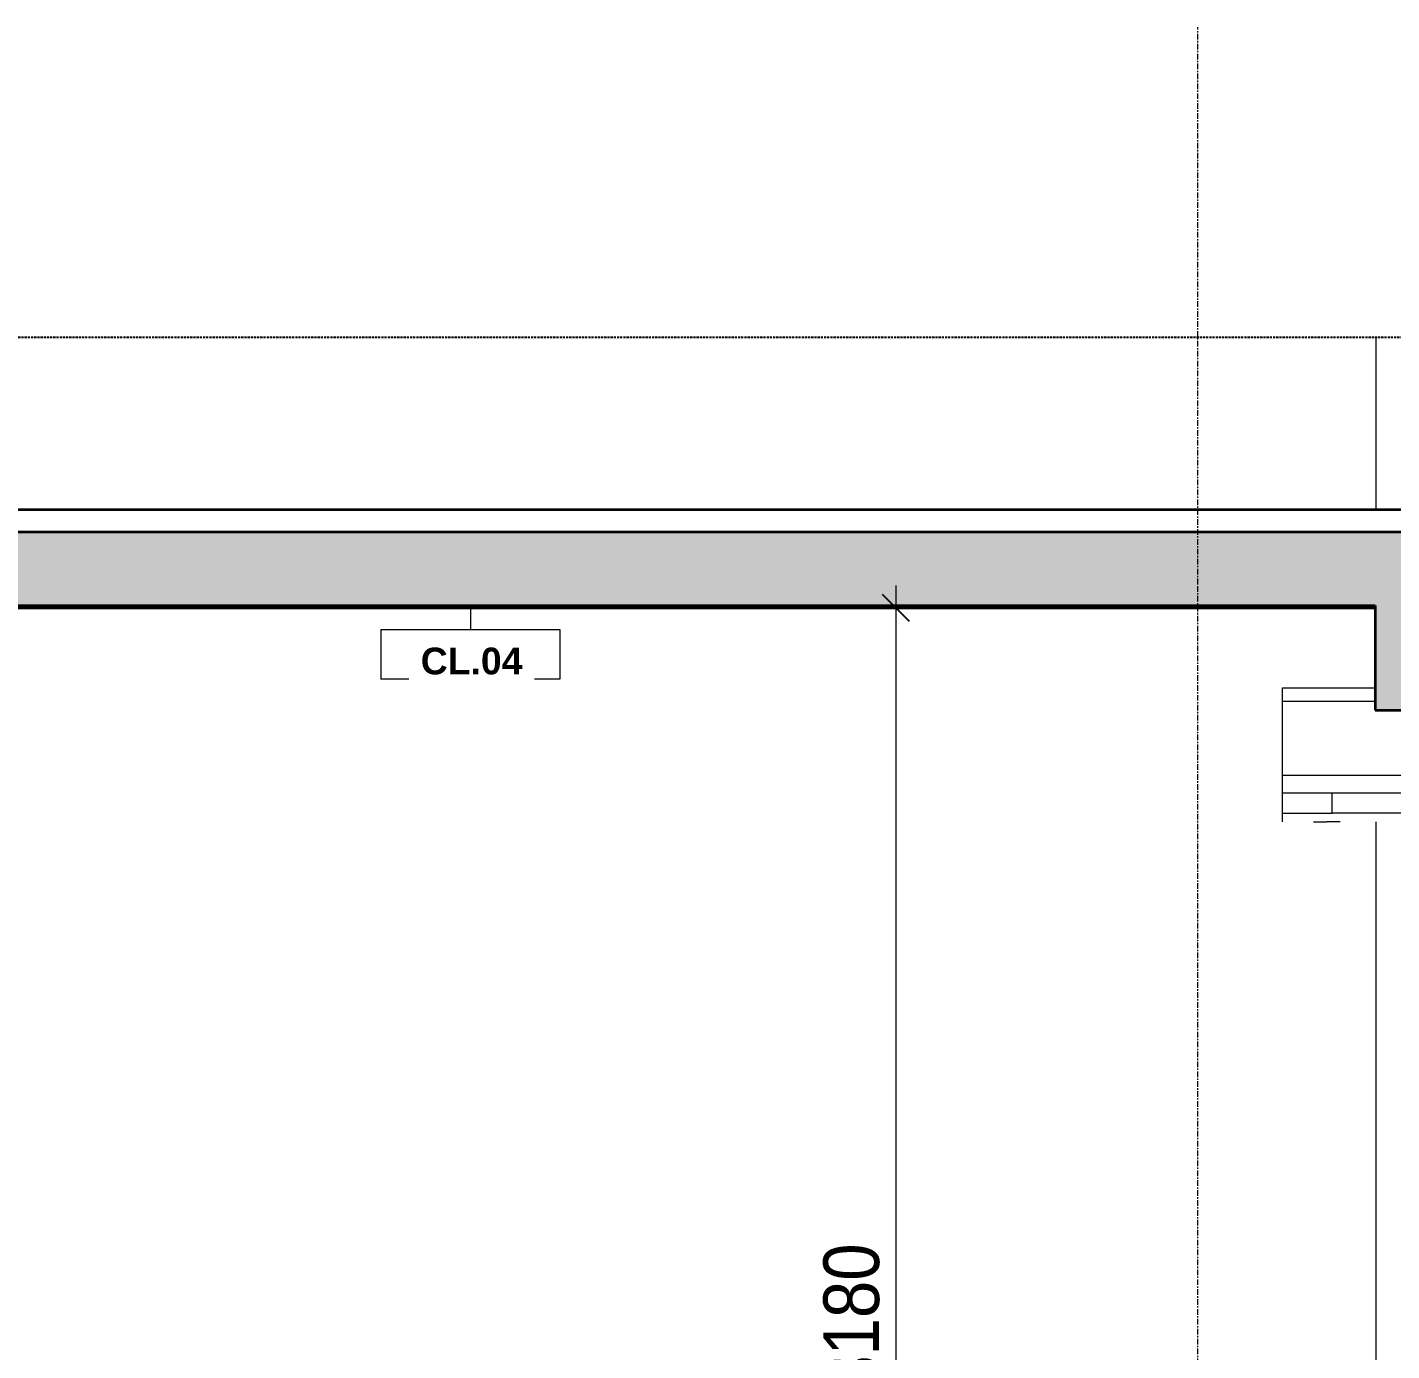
# Model space of a CAD drawing. Header units: millimetres. Extents: x 81424 to 264319, y 405 to 78637.
# Drawn here: x 99284 to 102344, y 3713 to 6683 of the extents above; entities that cross this region are included whole.
import ezdxf

# ---------------------------------------------------------------- set-up
doc = ezdxf.new("R2010")
doc.units = ezdxf.units.MM
for name, pattern in [('Centre', [31.75, 6.35, -4.7625, 15.875, -4.7625]), ('Grid Line', [22.225, 12.7, -3.175, 3.175, -3.175]), ('Hidden', [7.14375, 4.7625, -2.38125]), ('IMPORT-CENTER _2_', [40.64, 25.4, -5.08, 5.08, -5.08])]:
    doc.linetypes.add(name, pattern=pattern)
for name, color, linetype, lineweight in [('0-5', 90, 'Continuous', 5), ('A-ANNO-DIMS', 211, 'Continuous', 9), ('A-ANNO-DIMS-50', 211, 'Continuous', 9), ('A-CLNG-IDEN', 151, 'Continuous', 9), ('A-DETL-GENF', 92, 'Continuous', 18), ('A-DETL-GENF-4', 92, 'Hidden', 25), ('A-DETL-GENF-5', 9, 'Continuous', 18), ('A-DETL-MEDM', 33, 'Continuous', 35), ('A-FLOR-FNSH-1', 250, 'Continuous', 35), ('A-FLOR-LEVL-2', 51, 'Centre', 9), ('A-FLOR-PATT-1', 253, 'Continuous', 18), ('G-IMPT', 8, 'Continuous', 18), ('G-IMPT-3', 8, 'IMPORT-CENTER _2_', 18), ('M-EQPM', 50, 'Continuous', 18), ('M-EQPM-1', 7, 'Continuous', 18), ('M-EQPM-2', 50, 'Continuous', 25), ('S-COLS-5', 7, 'Continuous', 18), ('S-GRID-1', 1, 'Grid Line', 9)]:
    doc.layers.add(name, color=color, linetype=linetype, lineweight=lineweight)
doc.styles.add('Arial_B_3', font='arialbd.ttf', dxfattribs={"height": 60})
doc.styles.add('UTM Avo', font='', dxfattribs={"width": 0.9, "height": 125})
doc.styles.get('UTM Avo').set_extended_font_data('UTM Avo')
doc.dimstyles.new('1_Dim_chi_tiet_2_5', dxfattribs={"dimscale": 304.8, "dimtxt": 124.912619, "dimasz": 0.19685, "dimexe": 0.164042, "dimexo": 0.0625, "dimgap": 0.016404, "dimtad": 1, "dimdec": 0, "dimrnd": 5, "dimzin": 0, "dimdsep": 46, "dimtxsty": 'UTM Avo', "dimblk1": 'OBLIQUE', "dimblk2": 'OBLIQUE', "dimsah": 1, "dimcen": 0.09, "dimdle": 0.164042, "dimazin": 0, "dimtfac": 1, "dimtdec": 4, "dimtix": 1, "dimtmove": 0, "dimatfit": 3, "dimfxl": 0.328084, "dimfxlon": 1, "dimtvp": 1, "dimtolj": 1, "dimtzin": 0, "dimarcsym": 2})
pattern_1 = [(50, (28326.24, 15375), (364.368, -31.878), [38.1, -419.1]), (355, (28326.24, 15375), (-70.486, 382.113), [30.48, -335.28]), (100.451, (28356.6, 15372.34), (293.885, 350.233), [32.38, -356.18]), (46.184, (28326.24, 15476.6), (542.158, -84.086), [57.15, -628.65]), (96.636, (28371.4, 15469.6), (474.805, 494.855), [48.57, -534.27]), (351.184, (28326.24, 15476.6), (474.81, 494.85), [45.72, -502.92]), (21, (28377.04, 15451.2), (303.2285, -204.5305), [38.1, -419.1]), (326, (28377.04, 15451.2), (123.604, 368.376), [30.48, -335.28]), (71.451, (28402.3, 15434.16), (426.834, 163.843), [32.38, -356.18]), (37.5, (28326.24, 15375), (6.1766, 169.1102), [3.353, -327.863, 3.353, -337.007, -336.55]), (37.5, (28326.24, 15375), (6.1766, 169.1102), [-671.576, 3.353, -333.197]), (7.5, (28326.24, 15375), (133.639, 200.3615), [3.353, -190.703, 3.353, -320.243, -128.27]), (7.5, (28326.24, 15375), (133.639, 200.3615), [-517.652, 3.353, -124.917]), (327.5, (28212.96, 15375), (271.1818, -11.4584), [3.353, -123.647, 3.353, -392.887, -525.78]), (327.5, (28212.96, 15375), (271.1818, -11.4584), [-523.24, 3.353, -522.427]), (317.5, (28162.16, 15375), (296.2585, 50.853), [3.353, -161.747, 3.353, -259.791, -373.38]), (317.5, (28162.16, 15375), (296.2585, 50.853), [-428.244, 3.353, -370.027]), (45, (28326.24, 15375), (-125.7236, 125.7236), []), (45, (28326.24, 15565.5), (-125.7236, 125.7236), [])]

# ---------------------------------------------------------------- blocks, each defined once
blk = doc.blocks.new('NCV_TKTC_KET CAU_rvt-2-TKCS_CĂN HỘ LOẠI 4 - MẶT CẮT 1')
at = {"layer": 'A-FLOR-PATT-1'}
h = blk.add_hatch(dxfattribs=at)
h.set_pattern_fill('FP_4', color=256, style=0, pattern_type=2)
h.set_pattern_definition(pattern_1)
h.paths.add_polyline_path([(29336.9, 5380), (32935.3, 5380), (32935.3, 5385), (29034.9, 5385), (29034.9, 5380), (29193.2, 5380)])
h.paths.add_polyline_path([(24835.2, 5380), (28834.9, 5380), (28834.9, 5385), (24835.2, 5385)])
h.paths.add_polyline_path([(33536.9, 5380), (33536.9, 5550), (33534.9, 5550), (33534.9, 5380)])
h.paths.add_polyline_path([(24535.2, 5500), (24536.9, 5500), (24536.9, 5550), (24535.2, 5550)])
h = blk.add_hatch(dxfattribs=at)
h.set_pattern_fill('FP_4', color=256, style=0, pattern_type=2)
h.set_pattern_definition(pattern_1)
h.paths.add_polyline_path([(29336.9, 5380), (32935.3, 5380), (32935.3, 5385), (29034.9, 5385), (29034.9, 5380), (29193.2, 5380)])
h.paths.add_polyline_path([(24835.2, 5380), (28834.9, 5380), (28834.9, 5385), (24835.2, 5385)])
h.paths.add_polyline_path([(33536.9, 5380), (33536.9, 5550), (33534.9, 5550), (33534.9, 5380)])
h.paths.add_polyline_path([(24535.2, 5500), (24536.9, 5500), (24536.9, 5550), (24535.2, 5550)])
at = {"layer": 'A-FLOR-FNSH-1'}
blk.add_line((24835.2, 5380), (28834.9, 5380), dxfattribs=at)
blk = doc.blocks.new('NCV_TKTC_TANG 2_rvt-2-TKCS_CĂN HỘ LOẠI 4 - MẶT CẮT 1')
at = {"layer": 'A-FLOR-FNSH-1'}
blk.add_line((33336.9, 5600), (24736.9, 5600), dxfattribs=at)
at = {"layer": 'S-COLS-5'}
blk.add_line((28836.9, 5987), (28836.9, 5600), dxfattribs=at)
blk = doc.blocks.new('Air_Conditioner_on_wall_20381 - Air_Conditioner_on_wall_20381-806652-TKCS_CĂN HỘ LOẠI 4 - MẶT CẮT 1')
at = {"layer": 'M-EQPM-1'}
for p, q in [((28626.9, 5170), (28626.9, 5200)), ((28626.9, 5200), (28834.9, 5200)), ((29034.9, 5200), (29426.9, 5200)), ((29426.9, 5200), (29426.9, 5170)), ((28626.9, 5004.1), (28626.9, 5170)), ((28834.9, 5170), (28626.9, 5170)), ((29426.9, 5170), (29034.9, 5170)), ((29426.9, 5170), (29426.9, 5004.1)), ((28626.9, 4964.8), (28626.9, 5004.1)), ((28626.9, 5004.1), (29426.9, 5004.1)), ((29426.9, 5004.1), (29426.9, 4964.8)), ((28626.9, 4919.1), (28626.9, 4964.8)), ((28626.9, 4964.8), (28738.9, 4964.8)), ((28738.9, 4964.8), (29406.9, 4964.8)), ((28738.9, 4919.1), (28738.9, 4964.8)), ((29406.9, 4964.8), (29426.9, 4964.8)), ((29406.9, 4964.8), (29406.9, 4919.1)), ((29426.9, 4964.8), (29426.9, 4919.1)), ((28626.9, 4900), (28626.9, 4919.1)), ((28626.9, 4919.1), (28738.9, 4919.1)), ((28697, 4900), (28726.9, 4900)), ((28756.9, 4900), (28726.9, 4900)), ((29406.9, 4919.1), (28738.9, 4919.1)), ((28897, 4900), (28926.9, 4900)), ((28956.9, 4900), (28926.9, 4900)), ((29097, 4900), (29126.9, 4900)), ((29156.9, 4900), (29126.9, 4900)), ((29297, 4900), (29326.9, 4900)), ((29356.9, 4900), (29326.9, 4900)), ((29406.9, 4919.1), (29426.9, 4919.1)), ((29426.9, 4919.1), (29426.9, 4900))]:
    blk.add_line(p, q, dxfattribs=at)
blk = doc.blocks.new('NCV_TKTC_TANG 1_rvt-2-TKCS_CĂN HỘ LOẠI 4 - MẶT CẮT 1')
at = {"layer": 'S-COLS-5'}
blk.add_line((28836.9, 4900), (28836.9, 2200), dxfattribs=at)
at = {"layer": 'M-EQPM'}
blk.add_blockref('Air_Conditioner_on_wall_20381 - Air_Conditioner_on_wall_20381-806652-TKCS_CĂN HỘ LOẠI 4 - MẶT CẮT 1', (0, 0), dxfattribs=at)
blk = doc.blocks.new('TKTC_XREF_251221_MB TANG 2-7 - TKTC_XREF_260130_MB TANG 2-5_dwg_$cc-V20-TKCS_CĂN HỘ LOẠI 4 - MẶT CẮT 1')
at = {"layer": 'G-IMPT-3'}
for p, q in [((28885.2, 5600), (28732.2, 5600)), ((28808.7, 5600), (28808.7, 5600))]:
    blk.add_line(p, q, dxfattribs=at)
at = {"layer": 'M-EQPM'}
for p, q in [((28865.6, 5600), (28751.8, 5600)), ((28751.8, 5600), (28808.7, 5600)), ((28808.7, 5600), (28754.6, 5600)), ((28754.6, 5600), (28862.8, 5600)), ((28862.8, 5600), (28808.7, 5600)), ((28808.7, 5600), (28865.6, 5600))]:
    blk.add_line(p, q, dxfattribs=at)
blk = doc.blocks.new('TKTC_XREF_251221_MB TANG 2-7 - TKTC_XREF_260130_MB TANG 2-5_dwg_CUM U_DN100-V21-TKCS_CĂN HỘ LOẠI 4 - MẶT CẮT 1')
at = {"layer": 'G-IMPT'}
for p, q in [((28750.6, 5600), (28735.3, 5600)), ((28735.3, 5600), (28737.2, 5600)), ((28740.1, 5600), (28737.2, 5600)), ((28737.2, 5600), (28748.7, 5600)), ((28747.3, 5600), (28738.7, 5600)), ((28739, 5600), (28876.6, 5600)), ((28745.8, 5600), (28740.1, 5600)), ((28741.4, 5600), (28740.4, 5600)), ((28745.5, 5600), (28740.4, 5600)), ((28744.6, 5600), (28741.4, 5600)), ((28744.6, 5600), (28741.4, 5600)), ((28744.6, 5600), (28741.4, 5600)), ((28745.5, 5600), (28744.6, 5600)), ((28748.7, 5600), (28745.8, 5600)), ((28747, 5600), (28868.7, 5600)), ((28747, 5600), (28751, 5600)), ((28748.7, 5600), (28750.6, 5600)), ((28751, 5600), (28864.7, 5600)), ((28868.7, 5600), (28864.7, 5600)), ((28880.3, 5600), (28865, 5600)), ((28865, 5600), (28866.9, 5600)), ((28869.8, 5600), (28866.9, 5600)), ((28866.9, 5600), (28878.4, 5600)), ((28877, 5600), (28868.3, 5600)), ((28875.5, 5600), (28869.8, 5600)), ((28871, 5600), (28870.1, 5600)), ((28875.2, 5600), (28870.1, 5600)), ((28874.2, 5600), (28871, 5600)), ((28874.2, 5600), (28871, 5600)), ((28874.2, 5600), (28871, 5600)), ((28875.2, 5600), (28874.2, 5600)), ((28878.4, 5600), (28875.5, 5600)), ((28878.4, 5600), (28880.3, 5600))]:
    blk.add_line(p, q, dxfattribs=at)
blk = doc.blocks.new('TKTC_XREF_251221_MB TANG 2-7 - TKTC_XREF_260130_MB TANG 2-5_dwg_$cc-4746806-TKCS_CĂN HỘ LOẠI 4 - MẶT CẮT 1')
at = {"layer": 'G-IMPT-3'}
for p, q in [((25953.3, 5600), (25832.2, 5600)), ((25893.1, 5600), (25892.4, 5600))]:
    blk.add_line(p, q, dxfattribs=at)
at = {"layer": 'M-EQPM'}
for p, q in [((25937.8, 5600), (25847.8, 5600)), ((25847.8, 5600), (25892.8, 5600)), ((25892.5, 5600), (25892.5, 5600)), ((25892.8, 5600), (25937.8, 5600))]:
    blk.add_line(p, q, dxfattribs=at)
blk = doc.blocks.new('TKTC_XREF_251221_MB TANG 2-7 - TKTC_XREF_260130_MB TANG 2-5_dwg_CUM U_DN100-V24-TKCS_CĂN HỘ LOẠI 4 - MẶT CẮT 1')
at = {"layer": 'G-IMPT'}
for p, q in [((25838.6, 5600), (25837.1, 5600)), ((25837.1, 5600), (25849.3, 5600)), ((25838.6, 5600), (25840.9, 5600)), ((25847.7, 5600), (25838.6, 5600)), ((25839.8, 5600), (25846.6, 5600)), ((25949, 5600), (25840, 5600)), ((25840.9, 5600), (25845.5, 5600)), ((25841.2, 5600), (25841.9, 5600)), ((25841.2, 5600), (25845.2, 5600)), ((25841.9, 5600), (25844.5, 5600)), ((25841.9, 5600), (25844.5, 5600)), ((25841.9, 5600), (25844.5, 5600)), ((25844.5, 5600), (25845.2, 5600)), ((25845.5, 5600), (25847.7, 5600)), ((25942.7, 5600), (25846.4, 5600)), ((25846.4, 5600), (25849.5, 5600)), ((25849.3, 5600), (25847.7, 5600)), ((25939.5, 5600), (25849.5, 5600)), ((25942.7, 5600), (25939.5, 5600)), ((25941.3, 5600), (25939.8, 5600)), ((25939.8, 5600), (25951.9, 5600)), ((25941.3, 5600), (25943.6, 5600)), ((25950.4, 5600), (25941.3, 5600)), ((25942.4, 5600), (25949.2, 5600)), ((25943.6, 5600), (25948.1, 5600)), ((25943.8, 5600), (25944.6, 5600)), ((25943.8, 5600), (25947.8, 5600)), ((25944.6, 5600), (25947.1, 5600)), ((25944.6, 5600), (25947.1, 5600)), ((25944.6, 5600), (25947.1, 5600)), ((25947.1, 5600), (25947.8, 5600)), ((25948.1, 5600), (25950.4, 5600)), ((25951.9, 5600), (25950.4, 5600))]:
    blk.add_line(p, q, dxfattribs=at)
blk = doc.blocks.new('TKTC_XREF_251221_MB TANG 2-7 - TKTC_XREF_260130_MB TANG 2-5_dwg_THU NUOC - THU NUOC-444531-TKCS_MB TẦNG 1-4746810-TKCS_CĂN HỘ LOẠI 4 - MẶT CẮT 1')
at = {"layer": 'G-IMPT'}
for p, q in [((25012, 5600), (25162, 5600)), ((25162, 5600), (25012, 5600)), ((25037, 5600), (25137, 5600)), ((25137, 5600), (25037, 5600)), ((25052.9, 5600), (25046.9, 5600)), ((25046.9, 5600), (25052.9, 5600)), ((25059.3, 5600), (25065.3, 5600)), ((25065.3, 5600), (25059.3, 5600)), ((25071.7, 5600), (25077.7, 5600)), ((25077.7, 5600), (25071.7, 5600)), ((25090.2, 5600), (25084.2, 5600)), ((25084.2, 5600), (25090.2, 5600)), ((25090.2, 5600), (25084.2, 5600)), ((25084.2, 5600), (25090.2, 5600)), ((25087, 5600), (25087, 5600)), ((25087, 5600), (25087, 5600)), ((25087, 5600), (25087, 5600)), ((25087, 5600), (25087, 5600)), ((25102.2, 5600), (25096.2, 5600)), ((25096.2, 5600), (25102.2, 5600)), ((25114.6, 5600), (25108.6, 5600)), ((25108.6, 5600), (25114.6, 5600)), ((25121, 5600), (25127, 5600)), ((25127, 5600), (25121, 5600))]:
    blk.add_line(p, q, dxfattribs=at)
blk = doc.blocks.new('TKTC_XREF_251221_MB TANG 2-7 - TKTC_XREF_251221_MB TANG 2-7-2039446-TKCS_CĂN HỘ LOẠI 4 - MẶT CẮT 1')
at = {"layer": 'M-EQPM'}
for p, q in [((25955, 5600), (25835.2, 5600)), ((25835.2, 5600), (25955, 5600)), ((25954.7, 5600), (25835.2, 5600)), ((25835.2, 5600), (25954.7, 5600)), ((28734.9, 5600), (28735.3, 5600)), ((29487, 5600), (28734.9, 5600)), ((28735.3, 5600), (29487, 5600))]:
    blk.add_line(p, q, dxfattribs=at)
at = {"layer": 'M-EQPM-2'}
blk.add_line((23535.3, 5600), (33995.9, 5600), dxfattribs=at)
for name, p in [('TKTC_XREF_251221_MB TANG 2-7 - TKTC_XREF_260130_MB TANG 2-5_dwg_$cc-4746806-TKCS_CĂN HỘ LOẠI 4 - MẶT CẮT 1', (0, 0)), ('TKTC_XREF_251221_MB TANG 2-7 - TKTC_XREF_260130_MB TANG 2-5_dwg_CUM U_DN100-V24-TKCS_CĂN HỘ LOẠI 4 - MẶT CẮT 1', (0, 0)), ('TKTC_XREF_251221_MB TANG 2-7 - TKTC_XREF_260130_MB TANG 2-5_dwg_THU NUOC - THU NUOC-444531-TKCS_MB TẦNG 1-4746810-TKCS_CĂN HỘ LOẠI 4 - MẶT CẮT 1', (850, 0)), ('TKTC_XREF_251221_MB TANG 2-7 - TKTC_XREF_260130_MB TANG 2-5_dwg_$cc-V20-TKCS_CĂN HỘ LOẠI 4 - MẶT CẮT 1', (0, 0)), ('TKTC_XREF_251221_MB TANG 2-7 - TKTC_XREF_260130_MB TANG 2-5_dwg_CUM U_DN100-V21-TKCS_CĂN HỘ LOẠI 4 - MẶT CẮT 1', (0, 0))]:
    blk.add_blockref(name, p)
blk = doc.blocks.new('BORDER VIEW - BORDER VIEW-2584862-TKCS_CĂN HỘ LOẠI 4 - MẶT CẮT 1')
at = {"layer": 'A-DETL-GENF-4'}
blk.add_line((23055.3, 5987), (33845.9, 5987), dxfattribs=at)
blk = doc.blocks.new('DIMBLOCK61-TKCS_CĂN HỘ LOẠI 4 - MẶT CẮT 1')
at = {"layer": 'A-ANNO-DIMS-50'}
for p, q in [((101231.8, 5430), (101231.8, 2150)), ((101331.8, 5380), (101181.8, 5380)), ((101231.8, 5380), (101331.8, 5380)), ((101331.8, 2200), (101181.8, 2200)), ((101231.8, 2200), (101331.8, 2200))]:
    blk.add_line(p, q, dxfattribs=at)
at = {"layer": 'A-ANNO-DIMS-50', "lineweight": 25}
for p, q in [((101231.8, 5380), (101201.8, 5410)), ((101231.8, 5380), (101261.8, 5350)), ((101231.8, 2200), (101201.8, 2230)), ((101231.8, 2200), (101261.8, 2170))]:
    blk.add_line(p, q, dxfattribs=at)
at = {"layer": 'A-ANNO-DIMS-50', "color": 0, "insert": (101069.4, 3618.8), "char_height": 125, "width": 410.824, "attachment_point": 1, "rotation": 90, "line_spacing_factor": 1.110334, "style": 'UTM Avo'}
blk.add_mtext('3180', dxfattribs=at)
blk = doc.blocks.new('_Oblique')
at = {"color": 0, "linetype": 'ByBlock', "lineweight": -2}
blk.add_line((-0.5, -0.5), (0.5, 0.5), dxfattribs=at)
blk = doc.blocks.new('M_Ceiling Tag w Height - M_Ceiling Tag-4076437-TKCS_CĂN HỘ LOẠI 4 - MẶT CẮT 1')
at = {"layer": 'A-CLNG-IDEN'}
for p, q in [((30818.9, 5309.8), (30818.9, 5198.6)), ((30818.9, 5309.8), (31220.1, 5309.8)), ((31220.1, 5309.8), (31220.1, 5198.6)), ((31220.1, 5198.6), (30818.9, 5198.6))]:
    blk.add_line(p, q, dxfattribs=at)

msp = doc.modelspace()

# ---------------------------------------------------------------- hatches: boundary and pattern name
at = {"layer": 'A-DETL-GENF-5'}
h = msp.add_hatch(dxfattribs=at)
h.set_pattern_fill('FP_4', color=256, style=0, pattern_type=2)
h.set_pattern_definition([(50, (101798.38, 15375), (364.368, -31.878), [38.1, -419.1]), (355, (101798.4, 15375), (-70.486, 382.113), [30.48, -335.28]), (100.451, (101828.75, 15372.34), (293.885, 350.233), [32.38, -356.18]), (46.184, (101798.4, 15476.6), (542.158, -84.086), [57.15, -628.65]), (96.636, (101843.56, 15469.6), (474.805, 494.855), [48.57, -534.27]), (351.184, (101798.4, 15476.6), (474.81, 494.85), [45.72, -502.92]), (21, (101849.18, 15451.2), (303.2285, -204.5305), [38.1, -419.1]), (326, (101849.2, 15451.2), (123.604, 368.376), [30.48, -335.28]), (71.451, (101874.45, 15434.16), (426.834, 163.843), [32.38, -356.18]), (37.5, (101798.38, 15375), (6.1766, 169.1102), [3.353, -327.863, 3.353, -337.007, -336.55]), (37.5, (101798.38, 15375), (6.1766, 169.1102), [-671.576, 3.353, -333.197]), (7.5, (101798.38, 15375), (133.6389, 200.3615), [3.353, -190.703, 3.353, -320.243, -128.27]), (7.5, (101798.38, 15375), (133.6389, 200.3615), [-517.652, 3.353, -124.917]), (327.5, (101685.1, 15375), (271.1818, -11.4584), [3.353, -123.647, 3.353, -392.887, -525.78]), (327.5, (101685.1, 15375), (271.1818, -11.4584), [-523.24, 3.353, -522.427]), (317.5, (101634.3, 15375), (296.2585, 50.853), [3.353, -161.747, 3.353, -259.791, -373.38]), (317.5, (101634.3, 15375), (296.2585, 50.853), [-428.244, 3.353, -370.027]), (45, (101798.38, 15375), (-125.7236, 125.7236), []), (45, (101798.38, 15565.5), (-125.7236, 125.7236), [])])
h.paths.add_polyline_path([(98224.6, 1560), (98307.3, 1560), (98307.3, 1980), (102307.1, 1980), (102307.1, 1750), (102507.1, 1750), (102507.1, 1980), (106407.5, 1980), (106407.5, 1700), (107007.1, 1700), (107007.1, 2150), (98009.1, 2150), (98009.1, 2100), (97007.5, 2100), (97007.5, 2300), (96807.5, 2300), (96807.5, 1750), (97007.5, 1750), (97007.5, 1930), (98007.3, 1930), (98007.3, 1560), (98209.5, 1560)])
h.paths.add_polyline_path([(98307.3, 4950), (98307.3, 5385), (102307.1, 5385), (102307.1, 5150), (102507.1, 5150), (102507.1, 5385), (106407.5, 5385), (106407.5, 5100), (107007.1, 5100), (107007.1, 5550), (98009.1, 5550), (98009.1, 5500), (97007.5, 5500), (97007.5, 5700), (96807.5, 5700), (96807.5, 5100), (97007.5, 5100), (97007.5, 5330), (98007.3, 5330), (98007.3, 4950), (98209.1, 4950)])

# ---------------------------------------------------------------- linework, layer by layer
at = {"layer": 'A-CLNG-IDEN'}
msp.add_line((100277.6, 5379), (100277.6, 5331.3), dxfattribs=at)
at = {"layer": 'A-DETL-MEDM'}
for p, q in [((107007.1, 5550), (98009.1, 5550)), ((98307.3, 5385), (102307.1, 5385)), ((102307.1, 5385), (102307.1, 5150)), ((102307.1, 5150), (102507.1, 5150))]:
    msp.add_line(p, q, dxfattribs=at)
at = {"layer": 'A-FLOR-LEVL-2'}
msp.add_line((96092.5, 5600), (108129.4, 5600), dxfattribs=at)
at = {"layer": 'S-GRID-1'}
for p, q in [((101909.1, 5432.7), (101909.1, 6682.7)), ((101909.1, 2104.5), (101909.1, 5432.7))]:
    msp.add_line(p, q, dxfattribs=at)

# ---------------------------------------------------------------- block references
at = {"layer": '0-5'}
for name in ['NCV_TKTC_TANG 2_rvt-2-TKCS_CĂN HỘ LOẠI 4 - MẶT CẮT 1', 'NCV_TKTC_KET CAU_rvt-2-TKCS_CĂN HỘ LOẠI 4 - MẶT CẮT 1', 'NCV_TKTC_TANG 1_rvt-2-TKCS_CĂN HỘ LOẠI 4 - MẶT CẮT 1']:
    msp.add_blockref(name, (73472.1, 0), dxfattribs=at)
at = {"layer": 'A-CLNG-IDEN'}
msp.add_blockref('M_Ceiling Tag w Height - M_Ceiling Tag-4076437-TKCS_CĂN HỘ LOẠI 4 - MẶT CẮT 1', (69258.1, 21.5), dxfattribs=at)
at = {"layer": 'A-DETL-GENF'}
msp.add_blockref('BORDER VIEW - BORDER VIEW-2584862-TKCS_CĂN HỘ LOẠI 4 - MẶT CẮT 1', (73472.1, 0), dxfattribs=at)
at = {"layer": 'M-EQPM'}
msp.add_blockref('TKTC_XREF_251221_MB TANG 2-7 - TKTC_XREF_251221_MB TANG 2-7-2039446-TKCS_CĂN HỘ LOẠI 4 - MẶT CẮT 1', (73472.1, 0), dxfattribs=at)

# ---------------------------------------------------------------- dimensions: what is measured, and where the dimension line sits
at = {"layer": 'A-ANNO-DIMS'}
dim = msp.add_linear_dim(base=(101231.8, 2200), p1=(101331.8, 5380), p2=(101331.8, 2200), angle=90, dimstyle='1_Dim_chi_tiet_2_5', override={"dimpost": '<>', "dimfxl": 3180}, dxfattribs=at)
dim.commit()
dim.dimension.update_dxf_attribs({"geometry": 'DIMBLOCK61-TKCS_CĂN HỘ LOẠI 4 - MẶT CẮT 1', "text_midpoint": (101162.1, 3790)})

# ---------------------------------------------------------------- next in the draw order: texts
at = {"layer": 'A-CLNG-IDEN', "insert": (100280.3, 5260.1), "char_height": 60, "width": 251.5, "attachment_point": 5, "line_spacing_factor": 0.936439, "style": 'Arial_B_3', "bg_fill": 3, "box_fill_scale": 1.25, "bg_fill_color": 256, "bg_fill_true_color": 13158600, "bg_fill_transparency": 0}
msp.add_mtext('\\pt634.9998,1270.0002,1905,2539.9998,3175.0002,3810,4444.9998,5080.0002,5715,6349.9998,6985.0002,7620,8254.9998,8890.0002,9525,10159.9998,10795.0002,11430,12064.9998,12700.0002,13335,13969.9998,14605.0002,15240,15874.9998,16510.0002,17145,17779.9998,18415.0002,19050,19684.9998,20320.0002;CL.04', dxfattribs=at)

doc.saveas('drawing.dxf')
